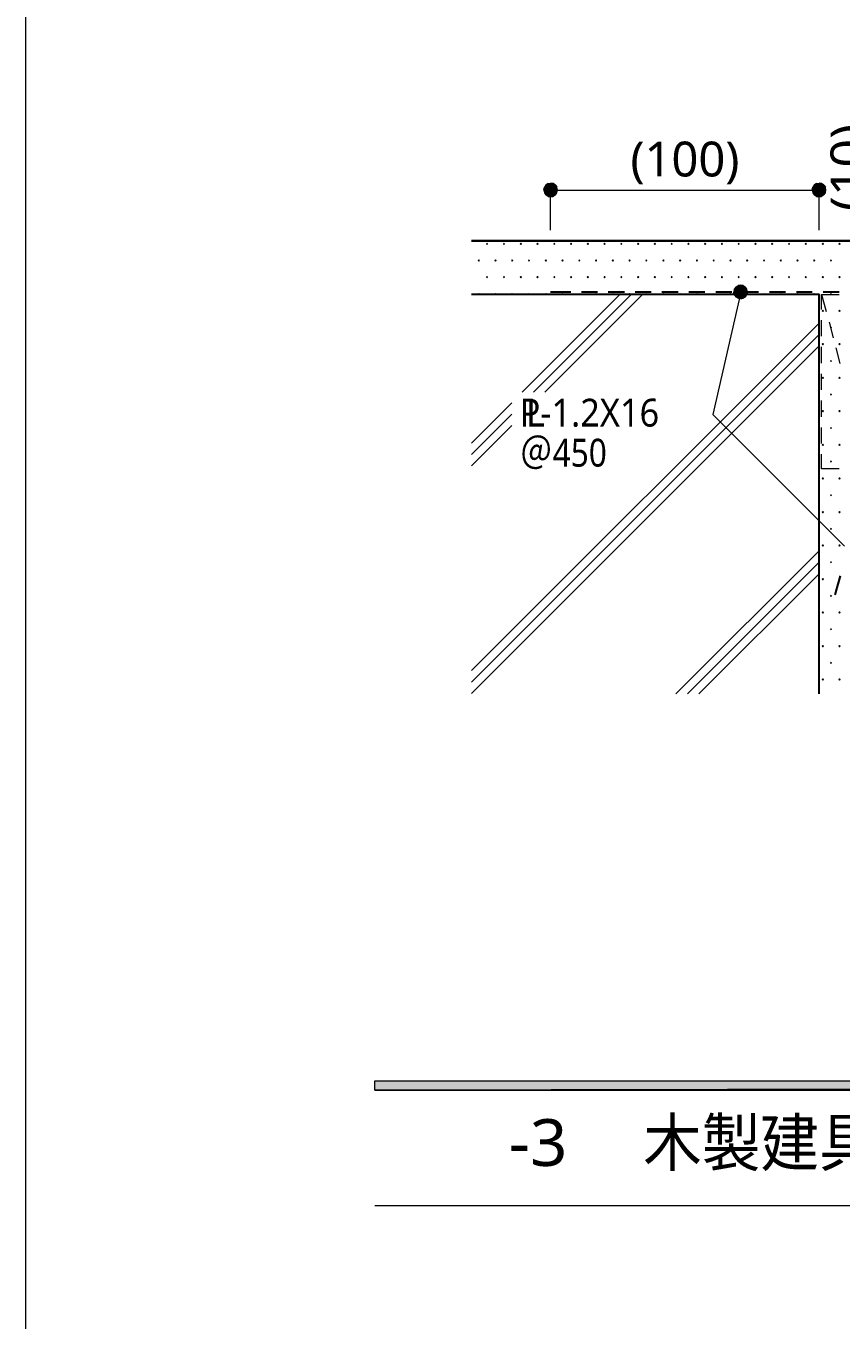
# Model space of a CAD drawing. Header units: millimetres. Extents: x 0 to 420, y 0 to 297.
# Drawn here: x 0.2 to 60.9, y 148.5 to 245 of the extents above; entities that cross this region are included whole.
import ezdxf
from ezdxf.enums import TextEntityAlignment as Align

# ---------------------------------------------------------------- set-up
doc = ezdxf.new("R2010")
doc.units = ezdxf.units.MM
doc.styles.add('kst32b', font='NotoSansJP-Variable.ttf')

msp = doc.modelspace()

# ---------------------------------------------------------------- hatches: boundary and pattern name
h = msp.add_hatch(color=7)
h.paths.add_polyline_path([(38.925, 233.087), (38.82, 232.939), (39.285, 232.728), (38.925, 233.087)])
h.paths.add_polyline_path([(38.82, 232.939), (39.285, 232.728), (38.777, 232.728), (38.82, 232.939)])
h.paths.add_polyline_path([(39.285, 232.728), (38.777, 232.728), (38.82, 232.537), (39.285, 232.728)])
h = msp.add_hatch(color=7)
h.paths.add_polyline_path([(38.82, 232.537), (38.925, 232.368), (39.285, 232.728), (38.82, 232.537)])
h.paths.add_polyline_path([(38.925, 232.368), (39.285, 232.728), (39.095, 232.262), (38.925, 232.368)])
h.paths.add_polyline_path([(39.285, 232.728), (39.095, 232.262), (39.285, 232.22), (39.285, 232.728)])
h = msp.add_hatch(color=7)
h.paths.add_polyline_path([(39.476, 233.214), (39.285, 233.257), (39.285, 232.728), (39.476, 233.214)])
h.paths.add_polyline_path([(39.285, 233.257), (39.285, 232.728), (39.095, 233.214), (39.285, 233.257)])
h.paths.add_polyline_path([(39.285, 232.728), (39.095, 233.214), (38.925, 233.087), (39.285, 232.728)])
h = msp.add_hatch(color=7)
h.paths.add_polyline_path([(39.793, 232.728), (39.751, 232.939), (39.285, 232.728), (39.793, 232.728)])
h.paths.add_polyline_path([(39.751, 232.939), (39.285, 232.728), (39.645, 233.087), (39.751, 232.939)])
h.paths.add_polyline_path([(39.285, 232.728), (39.645, 233.087), (39.476, 233.214), (39.285, 232.728)])
h = msp.add_hatch(color=7)
h.paths.add_polyline_path([(39.285, 232.22), (39.476, 232.262), (39.285, 232.728), (39.285, 232.22)])
h.paths.add_polyline_path([(39.476, 232.262), (39.285, 232.728), (39.645, 232.368), (39.476, 232.262)])
h.paths.add_polyline_path([(39.285, 232.728), (39.645, 232.368), (39.751, 232.537), (39.285, 232.728)])
for points in [[(39.751, 232.537), (39.793, 232.728), (39.285, 232.728), (39.751, 232.537)], [(59.754, 232.537), (59.796, 232.728), (59.288, 232.728), (59.754, 232.537)], [(34.544, 228.769), (34.523, 228.748), (34.502, 228.727), (34.523, 228.706), (34.544, 228.685), (34.565, 228.706), (34.586, 228.727), (34.565, 228.748), (34.544, 228.769)], [(35.814, 228.769), (35.793, 228.748), (35.772, 228.727), (35.793, 228.706), (35.814, 228.685), (35.835, 228.706), (35.856, 228.727), (35.835, 228.748), (35.814, 228.769)], [(37.063, 228.769), (37.042, 228.748), (37.021, 228.727), (37.042, 228.706), (37.063, 228.685), (37.084, 228.706), (37.105, 228.727), (37.084, 228.748), (37.063, 228.769)], [(38.312, 228.769), (38.291, 228.748), (38.269, 228.727), (38.291, 228.706), (38.312, 228.685), (38.333, 228.706), (38.354, 228.727), (38.333, 228.748), (38.312, 228.769)], [(39.561, 228.769), (39.539, 228.748), (39.518, 228.727), (39.539, 228.706), (39.561, 228.685), (39.582, 228.706), (39.603, 228.727), (39.582, 228.748), (39.561, 228.769)], [(40.809, 228.769), (40.788, 228.748), (40.767, 228.727), (40.788, 228.706), (40.809, 228.685), (40.83, 228.706), (40.852, 228.727), (40.83, 228.748), (40.809, 228.769)], [(42.058, 228.769), (42.037, 228.748), (42.016, 228.727), (42.037, 228.706), (42.058, 228.685), (42.079, 228.706), (42.1, 228.727), (42.079, 228.748), (42.058, 228.769)], [(43.307, 228.769), (43.286, 228.748), (43.265, 228.727), (43.286, 228.706), (43.307, 228.685), (43.328, 228.706), (43.349, 228.727), (43.328, 228.748), (43.307, 228.769)], [(44.556, 228.769), (44.535, 228.748), (44.514, 228.727), (44.535, 228.706), (44.556, 228.685), (44.577, 228.706), (44.598, 228.727), (44.577, 228.748), (44.556, 228.769)], [(45.805, 228.769), (45.784, 228.748), (45.762, 228.727), (45.784, 228.706), (45.805, 228.685), (45.826, 228.706), (45.847, 228.727), (45.826, 228.748), (45.805, 228.769)], [(47.054, 228.769), (47.032, 228.748), (47.011, 228.727), (47.032, 228.706), (47.054, 228.685), (47.075, 228.706), (47.096, 228.727), (47.075, 228.748), (47.054, 228.769)], [(48.302, 228.769), (48.281, 228.748), (48.26, 228.727), (48.281, 228.706), (48.302, 228.685), (48.323, 228.706), (48.345, 228.727), (48.323, 228.748), (48.302, 228.769)], [(49.551, 228.769), (49.53, 228.748), (49.509, 228.727), (49.53, 228.706), (49.551, 228.685), (49.572, 228.706), (49.594, 228.727), (49.572, 228.748), (49.551, 228.769)], [(50.8, 228.769), (50.779, 228.748), (50.758, 228.727), (50.779, 228.706), (50.8, 228.685), (50.821, 228.706), (50.842, 228.727), (50.821, 228.748), (50.8, 228.769)], [(52.049, 228.769), (52.028, 228.748), (52.007, 228.727), (52.028, 228.706), (52.049, 228.685), (52.07, 228.706), (52.091, 228.727), (52.07, 228.748), (52.049, 228.769)], [(53.298, 228.769), (53.277, 228.748), (53.255, 228.727), (53.277, 228.706), (53.298, 228.685), (53.319, 228.706), (53.34, 228.727), (53.319, 228.748), (53.298, 228.769)], [(54.546, 228.769), (54.525, 228.748), (54.504, 228.727), (54.525, 228.706), (54.546, 228.685), (54.568, 228.706), (54.589, 228.727), (54.568, 228.748), (54.546, 228.769)], [(55.795, 228.769), (55.774, 228.748), (55.753, 228.727), (55.774, 228.706), (55.795, 228.685), (55.816, 228.706), (55.838, 228.727), (55.816, 228.748), (55.795, 228.769)], [(57.044, 228.769), (57.023, 228.748), (57.002, 228.727), (57.023, 228.706), (57.044, 228.685), (57.065, 228.706), (57.087, 228.727), (57.065, 228.748), (57.044, 228.769)], [(58.293, 228.769), (58.272, 228.748), (58.251, 228.727), (58.272, 228.706), (58.293, 228.685), (58.314, 228.706), (58.335, 228.727), (58.314, 228.748), (58.293, 228.769)], [(59.563, 228.769), (59.542, 228.748), (59.521, 228.727), (59.542, 228.706), (59.563, 228.685), (59.584, 228.706), (59.605, 228.727), (59.584, 228.748), (59.563, 228.769)], [(60.812, 228.769), (60.791, 228.748), (60.77, 228.727), (60.791, 228.706), (60.812, 228.685), (60.833, 228.706), (60.854, 228.727), (60.833, 228.748), (60.812, 228.769)], [(33.93, 227.521), (33.909, 227.499), (33.888, 227.478), (33.909, 227.457), (33.93, 227.436), (33.951, 227.457), (33.973, 227.478), (33.951, 227.499), (33.93, 227.521)], [(35.179, 227.521), (35.158, 227.499), (35.137, 227.478), (35.158, 227.457), (35.179, 227.436), (35.2, 227.457), (35.221, 227.478), (35.2, 227.499), (35.179, 227.521)], [(36.428, 227.521), (36.407, 227.499), (36.386, 227.478), (36.407, 227.457), (36.428, 227.436), (36.449, 227.457), (36.47, 227.478), (36.449, 227.499), (36.428, 227.521)], [(37.677, 227.521), (37.655, 227.499), (37.634, 227.478), (37.655, 227.457), (37.677, 227.436), (37.698, 227.457), (37.719, 227.478), (37.698, 227.499), (37.677, 227.521)], [(38.925, 227.521), (38.904, 227.499), (38.883, 227.478), (38.904, 227.457), (38.925, 227.436), (38.947, 227.457), (38.968, 227.478), (38.947, 227.499), (38.925, 227.521)], [(40.174, 227.521), (40.153, 227.499), (40.132, 227.478), (40.153, 227.457), (40.174, 227.436), (40.196, 227.457), (40.217, 227.478), (40.196, 227.499), (40.174, 227.521)], [(41.423, 227.521), (41.402, 227.499), (41.381, 227.478), (41.402, 227.457), (41.423, 227.436), (41.444, 227.457), (41.466, 227.478), (41.444, 227.499), (41.423, 227.521)], [(42.672, 227.521), (42.651, 227.499), (42.63, 227.478), (42.651, 227.457), (42.672, 227.436), (42.693, 227.457), (42.714, 227.478), (42.693, 227.499), (42.672, 227.521)], [(43.921, 227.521), (43.9, 227.499), (43.879, 227.478), (43.9, 227.457), (43.921, 227.436), (43.942, 227.457), (43.963, 227.478), (43.942, 227.499), (43.921, 227.521)], [(45.17, 227.521), (45.148, 227.499), (45.127, 227.478), (45.148, 227.457), (45.17, 227.436), (45.191, 227.457), (45.212, 227.478), (45.191, 227.499), (45.17, 227.521)], [(46.419, 227.521), (46.397, 227.499), (46.376, 227.478), (46.397, 227.457), (46.419, 227.436), (46.44, 227.457), (46.461, 227.478), (46.44, 227.499), (46.419, 227.521)], [(47.689, 227.521), (47.667, 227.499), (47.646, 227.478), (47.667, 227.457), (47.689, 227.436), (47.71, 227.457), (47.731, 227.478), (47.71, 227.499), (47.689, 227.521)], [(48.937, 227.521), (48.916, 227.499), (48.895, 227.478), (48.916, 227.457), (48.937, 227.436), (48.959, 227.457), (48.98, 227.478), (48.959, 227.499), (48.937, 227.521)], [(50.186, 227.521), (50.165, 227.499), (50.144, 227.478), (50.165, 227.457), (50.186, 227.436), (50.207, 227.457), (50.229, 227.478), (50.207, 227.499), (50.186, 227.521)], [(51.435, 227.521), (51.414, 227.499), (51.393, 227.478), (51.414, 227.457), (51.435, 227.436), (51.456, 227.457), (51.477, 227.478), (51.456, 227.499), (51.435, 227.521)], [(52.684, 227.521), (52.663, 227.499), (52.641, 227.478), (52.663, 227.457), (52.684, 227.436), (52.705, 227.457), (52.726, 227.478), (52.705, 227.499), (52.684, 227.521)], [(53.933, 227.521), (53.912, 227.499), (53.89, 227.478), (53.912, 227.457), (53.933, 227.436), (53.954, 227.457), (53.975, 227.478), (53.954, 227.499), (53.933, 227.521)], [(55.182, 227.521), (55.16, 227.499), (55.139, 227.478), (55.16, 227.457), (55.182, 227.436), (55.203, 227.457), (55.224, 227.478), (55.203, 227.499), (55.182, 227.521)], [(56.43, 227.521), (56.409, 227.499), (56.388, 227.478), (56.409, 227.457), (56.43, 227.436), (56.452, 227.457), (56.473, 227.478), (56.452, 227.499), (56.43, 227.521)], [(57.679, 227.521), (57.658, 227.499), (57.637, 227.478), (57.658, 227.457), (57.679, 227.436), (57.7, 227.457), (57.721, 227.478), (57.7, 227.499), (57.679, 227.521)], [(58.928, 227.521), (58.907, 227.499), (58.886, 227.478), (58.907, 227.457), (58.928, 227.436), (58.949, 227.457), (58.97, 227.478), (58.949, 227.499), (58.928, 227.521)], [(60.177, 227.521), (60.156, 227.499), (60.135, 227.478), (60.156, 227.457), (60.177, 227.436), (60.198, 227.457), (60.219, 227.478), (60.198, 227.499), (60.177, 227.521)], [(34.544, 226.272), (34.523, 226.25), (34.502, 226.229), (34.523, 226.208), (34.544, 226.187), (34.565, 226.208), (34.586, 226.229), (34.565, 226.25), (34.544, 226.272)], [(35.814, 226.272), (35.793, 226.25), (35.772, 226.229), (35.793, 226.208), (35.814, 226.187), (35.835, 226.208), (35.856, 226.229), (35.835, 226.25), (35.814, 226.272)], [(37.063, 226.272), (37.042, 226.25), (37.021, 226.229), (37.042, 226.208), (37.063, 226.187), (37.084, 226.208), (37.105, 226.229), (37.084, 226.25), (37.063, 226.272)], [(38.312, 226.272), (38.291, 226.25), (38.269, 226.229), (38.291, 226.208), (38.312, 226.187), (38.333, 226.208), (38.354, 226.229), (38.333, 226.25), (38.312, 226.272)], [(39.561, 226.272), (39.539, 226.25), (39.518, 226.229), (39.539, 226.208), (39.561, 226.187), (39.582, 226.208), (39.603, 226.229), (39.582, 226.25), (39.561, 226.272)], [(40.809, 226.272), (40.788, 226.25), (40.767, 226.229), (40.788, 226.208), (40.809, 226.187), (40.83, 226.208), (40.852, 226.229), (40.83, 226.25), (40.809, 226.272)], [(42.058, 226.272), (42.037, 226.25), (42.016, 226.229), (42.037, 226.208), (42.058, 226.187), (42.079, 226.208), (42.1, 226.229), (42.079, 226.25), (42.058, 226.272)], [(43.307, 226.272), (43.286, 226.25), (43.265, 226.229), (43.286, 226.208), (43.307, 226.187), (43.328, 226.208), (43.349, 226.229), (43.328, 226.25), (43.307, 226.272)], [(44.556, 226.272), (44.535, 226.25), (44.514, 226.229), (44.535, 226.208), (44.556, 226.187), (44.577, 226.208), (44.598, 226.229), (44.577, 226.25), (44.556, 226.272)], [(45.805, 226.272), (45.784, 226.25), (45.762, 226.229), (45.784, 226.208), (45.805, 226.187), (45.826, 226.208), (45.847, 226.229), (45.826, 226.25), (45.805, 226.272)], [(47.054, 226.272), (47.032, 226.25), (47.011, 226.229), (47.032, 226.208), (47.054, 226.187), (47.075, 226.208), (47.096, 226.229), (47.075, 226.25), (47.054, 226.272)], [(48.302, 226.272), (48.281, 226.25), (48.26, 226.229), (48.281, 226.208), (48.302, 226.187), (48.323, 226.208), (48.345, 226.229), (48.323, 226.25), (48.302, 226.272)], [(49.551, 226.272), (49.53, 226.25), (49.509, 226.229), (49.53, 226.208), (49.551, 226.187), (49.572, 226.208), (49.594, 226.229), (49.572, 226.25), (49.551, 226.272)], [(50.8, 226.272), (50.779, 226.25), (50.758, 226.229), (50.779, 226.208), (50.8, 226.187), (50.821, 226.208), (50.842, 226.229), (50.821, 226.25), (50.8, 226.272)], [(52.049, 226.272), (52.028, 226.25), (52.007, 226.229), (52.028, 226.208), (52.049, 226.187), (52.07, 226.208), (52.091, 226.229), (52.07, 226.25), (52.049, 226.272)], [(53.298, 226.272), (53.277, 226.25), (53.255, 226.229), (53.277, 226.208), (53.298, 226.187), (53.319, 226.208), (53.34, 226.229), (53.319, 226.25), (53.298, 226.272)], [(54.546, 226.272), (54.525, 226.25), (54.504, 226.229), (54.525, 226.208), (54.546, 226.187), (54.568, 226.208), (54.589, 226.229), (54.568, 226.25), (54.546, 226.272)], [(55.795, 226.272), (55.774, 226.25), (55.753, 226.229), (55.774, 226.208), (55.795, 226.187), (55.816, 226.208), (55.838, 226.229), (55.816, 226.25), (55.795, 226.272)], [(57.044, 226.272), (57.023, 226.25), (57.002, 226.229), (57.023, 226.208), (57.044, 226.187), (57.065, 226.208), (57.087, 226.229), (57.065, 226.25), (57.044, 226.272)], [(58.293, 226.272), (58.272, 226.25), (58.251, 226.229), (58.272, 226.208), (58.293, 226.187), (58.314, 226.208), (58.335, 226.229), (58.314, 226.25), (58.293, 226.272)], [(59.563, 226.272), (59.542, 226.25), (59.521, 226.229), (59.542, 226.208), (59.563, 226.187), (59.584, 226.208), (59.605, 226.229), (59.584, 226.25), (59.563, 226.272)], [(60.812, 226.272), (60.791, 226.25), (60.77, 226.229), (60.791, 226.208), (60.812, 226.187), (60.833, 226.208), (60.854, 226.229), (60.833, 226.25), (60.812, 226.272)], [(33.93, 225.023), (33.909, 225.002), (33.888, 224.98), (33.909, 224.959), (33.93, 224.938), (33.951, 224.959), (33.973, 224.98), (33.951, 225.002), (33.93, 225.023)], [(35.179, 225.023), (35.158, 225.002), (35.137, 224.98), (35.158, 224.959), (35.179, 224.938), (35.2, 224.959), (35.221, 224.98), (35.2, 225.002), (35.179, 225.023)], [(36.428, 225.023), (36.407, 225.002), (36.386, 224.98), (36.407, 224.959), (36.428, 224.938), (36.449, 224.959), (36.47, 224.98), (36.449, 225.002), (36.428, 225.023)], [(37.677, 225.023), (37.655, 225.002), (37.634, 224.98), (37.655, 224.959), (37.677, 224.938), (37.698, 224.959), (37.719, 224.98), (37.698, 225.002), (37.677, 225.023)], [(38.925, 225.023), (38.904, 225.002), (38.883, 224.98), (38.904, 224.959), (38.925, 224.938), (38.947, 224.959), (38.968, 224.98), (38.947, 225.002), (38.925, 225.023)], [(40.174, 225.023), (40.153, 225.002), (40.132, 224.98), (40.153, 224.959), (40.174, 224.938), (40.196, 224.959), (40.217, 224.98), (40.196, 225.002), (40.174, 225.023)], [(41.423, 225.023), (41.402, 225.002), (41.381, 224.98), (41.402, 224.959), (41.423, 224.938), (41.444, 224.959), (41.466, 224.98), (41.444, 225.002), (41.423, 225.023)], [(42.672, 225.023), (42.651, 225.002), (42.63, 224.98), (42.651, 224.959), (42.672, 224.938), (42.693, 224.959), (42.714, 224.98), (42.693, 225.002), (42.672, 225.023)], [(43.921, 225.023), (43.9, 225.002), (43.879, 224.98), (43.9, 224.959), (43.921, 224.938), (43.942, 224.959), (43.963, 224.98), (43.942, 225.002), (43.921, 225.023)], [(45.17, 225.023), (45.148, 225.002), (45.127, 224.98), (45.148, 224.959), (45.17, 224.938), (45.191, 224.959), (45.212, 224.98), (45.191, 225.002), (45.17, 225.023)], [(46.419, 225.023), (46.397, 225.002), (46.376, 224.98), (46.397, 224.959), (46.419, 224.938), (46.44, 224.959), (46.461, 224.98), (46.44, 225.002), (46.419, 225.023)], [(47.689, 225.023), (47.667, 225.002), (47.646, 224.98), (47.667, 224.959), (47.689, 224.938), (47.71, 224.959), (47.731, 224.98), (47.71, 225.002), (47.689, 225.023)], [(48.937, 225.023), (48.916, 225.002), (48.895, 224.98), (48.916, 224.959), (48.937, 224.938), (48.959, 224.959), (48.98, 224.98), (48.959, 225.002), (48.937, 225.023)], [(50.186, 225.023), (50.165, 225.002), (50.144, 224.98), (50.165, 224.959), (50.186, 224.938), (50.207, 224.959), (50.229, 224.98), (50.207, 225.002), (50.186, 225.023)], [(51.435, 225.023), (51.414, 225.002), (51.393, 224.98), (51.414, 224.959), (51.435, 224.938), (51.456, 224.959), (51.477, 224.98), (51.456, 225.002), (51.435, 225.023)], [(52.684, 225.023), (52.663, 225.002), (52.641, 224.98), (52.663, 224.959), (52.684, 224.938), (52.705, 224.959), (52.726, 224.98), (52.705, 225.002), (52.684, 225.023)], [(53.636, 224.663), (53.806, 224.769), (53.446, 225.129), (53.636, 224.663)], [(53.933, 225.023), (53.912, 225.002), (53.89, 224.98), (53.912, 224.959), (53.933, 224.938), (53.954, 224.959), (53.975, 224.98), (53.954, 225.002), (53.933, 225.023)], [(55.182, 225.023), (55.16, 225.002), (55.139, 224.98), (55.16, 224.959), (55.182, 224.938), (55.203, 224.959), (55.224, 224.98), (55.203, 225.002), (55.182, 225.023)], [(56.43, 225.023), (56.409, 225.002), (56.388, 224.98), (56.409, 224.959), (56.43, 224.938), (56.452, 224.959), (56.473, 224.98), (56.452, 225.002), (56.43, 225.023)], [(57.679, 225.023), (57.658, 225.002), (57.637, 224.98), (57.658, 224.959), (57.679, 224.938), (57.7, 224.959), (57.721, 224.98), (57.7, 225.002), (57.679, 225.023)], [(58.928, 225.023), (58.907, 225.002), (58.886, 224.98), (58.907, 224.959), (58.928, 224.938), (58.949, 224.959), (58.97, 224.98), (58.949, 225.002), (58.928, 225.023)], [(60.177, 225.023), (60.156, 225.002), (60.135, 224.98), (60.156, 224.959), (60.177, 224.938), (60.198, 224.959), (60.219, 224.98), (60.198, 225.002), (60.177, 225.023)], [(59.563, 223.774), (59.542, 223.753), (59.521, 223.732), (59.542, 223.711), (59.563, 223.689), (59.584, 223.711), (59.605, 223.732), (59.584, 223.753), (59.563, 223.774)], [(60.812, 223.774), (60.791, 223.753), (60.77, 223.732), (60.791, 223.711), (60.812, 223.689), (60.833, 223.711), (60.854, 223.732), (60.833, 223.753), (60.812, 223.774)], [(60.177, 222.525), (60.156, 222.504), (60.135, 222.483), (60.156, 222.462), (60.177, 222.44), (60.198, 222.462), (60.219, 222.483), (60.198, 222.504), (60.177, 222.525)], [(59.563, 221.276), (59.542, 221.255), (59.521, 221.234), (59.542, 221.213), (59.563, 221.192), (59.584, 221.213), (59.605, 221.234), (59.584, 221.255), (59.563, 221.276)], [(60.812, 221.276), (60.791, 221.255), (60.77, 221.234), (60.791, 221.213), (60.812, 221.192), (60.833, 221.213), (60.854, 221.234), (60.833, 221.255), (60.812, 221.276)], [(60.177, 220.028), (60.156, 220.006), (60.135, 219.985), (60.156, 219.964), (60.177, 219.943), (60.198, 219.964), (60.219, 219.985), (60.198, 220.006), (60.177, 220.028)], [(59.563, 218.779), (59.542, 218.757), (59.521, 218.736), (59.542, 218.715), (59.563, 218.694), (59.584, 218.715), (59.605, 218.736), (59.584, 218.757), (59.563, 218.779)], [(60.812, 218.779), (60.791, 218.757), (60.77, 218.736), (60.791, 218.715), (60.812, 218.694), (60.833, 218.715), (60.854, 218.736), (60.833, 218.757), (60.812, 218.779)], [(60.177, 217.53), (60.156, 217.509), (60.135, 217.487), (60.156, 217.466), (60.177, 217.445), (60.198, 217.466), (60.219, 217.487), (60.198, 217.509), (60.177, 217.53)], [(59.563, 216.281), (59.542, 216.26), (59.521, 216.239), (59.542, 216.217), (59.563, 216.196), (59.584, 216.217), (59.605, 216.239), (59.584, 216.26), (59.563, 216.281)], [(60.812, 216.281), (60.791, 216.26), (60.77, 216.239), (60.791, 216.217), (60.812, 216.196), (60.833, 216.217), (60.854, 216.239), (60.833, 216.26), (60.812, 216.281)], [(60.177, 215.032), (60.156, 215.011), (60.135, 214.99), (60.156, 214.969), (60.177, 214.947), (60.198, 214.969), (60.219, 214.99), (60.198, 215.011), (60.177, 215.032)], [(59.563, 213.783), (59.542, 213.762), (59.521, 213.741), (59.542, 213.72), (59.563, 213.699), (59.584, 213.72), (59.605, 213.741), (59.584, 213.762), (59.563, 213.783)], [(60.812, 213.783), (60.791, 213.762), (60.77, 213.741), (60.791, 213.72), (60.812, 213.699), (60.833, 213.72), (60.854, 213.741), (60.833, 213.762), (60.812, 213.783)], [(60.177, 212.534), (60.156, 212.513), (60.135, 212.492), (60.156, 212.471), (60.177, 212.45), (60.198, 212.471), (60.219, 212.492), (60.198, 212.513), (60.177, 212.534)], [(59.563, 211.264), (59.542, 211.243), (59.521, 211.222), (59.542, 211.201), (59.563, 211.18), (59.584, 211.201), (59.605, 211.222), (59.584, 211.243), (59.563, 211.264)], [(60.812, 211.264), (60.791, 211.243), (60.77, 211.222), (60.791, 211.201), (60.812, 211.18), (60.833, 211.201), (60.854, 211.222), (60.833, 211.243), (60.812, 211.264)], [(60.177, 210.016), (60.156, 209.995), (60.135, 209.973), (60.156, 209.952), (60.177, 209.931), (60.198, 209.952), (60.219, 209.973), (60.198, 209.995), (60.177, 210.016)], [(59.563, 208.767), (59.542, 208.746), (59.521, 208.724), (59.542, 208.703), (59.563, 208.682), (59.584, 208.703), (59.605, 208.724), (59.584, 208.746), (59.563, 208.767)], [(60.812, 208.767), (60.791, 208.746), (60.77, 208.724), (60.791, 208.703), (60.812, 208.682), (60.833, 208.703), (60.854, 208.724), (60.833, 208.746), (60.812, 208.767)], [(60.177, 207.518), (60.156, 207.497), (60.135, 207.476), (60.156, 207.454), (60.177, 207.433), (60.198, 207.454), (60.219, 207.476), (60.198, 207.497), (60.177, 207.518)], [(59.563, 206.269), (59.542, 206.248), (59.521, 206.227), (59.542, 206.206), (59.563, 206.184), (59.584, 206.206), (59.605, 206.227), (59.584, 206.248), (59.563, 206.269)], [(60.812, 206.269), (60.791, 206.248), (60.77, 206.227), (60.791, 206.206), (60.812, 206.184), (60.833, 206.206), (60.854, 206.227), (60.833, 206.248), (60.812, 206.269)], [(60.177, 205.02), (60.156, 204.999), (60.135, 204.978), (60.156, 204.957), (60.177, 204.936), (60.198, 204.957), (60.219, 204.978), (60.198, 204.999), (60.177, 205.02)], [(59.563, 203.771), (59.542, 203.75), (59.521, 203.729), (59.542, 203.708), (59.563, 203.687), (59.584, 203.708), (59.605, 203.729), (59.584, 203.75), (59.563, 203.771)], [(60.812, 203.771), (60.791, 203.75), (60.77, 203.729), (60.791, 203.708), (60.812, 203.687), (60.833, 203.708), (60.854, 203.729), (60.833, 203.75), (60.812, 203.771)], [(60.177, 202.523), (60.156, 202.501), (60.135, 202.48), (60.156, 202.459), (60.177, 202.438), (60.198, 202.459), (60.219, 202.48), (60.198, 202.501), (60.177, 202.523)], [(59.563, 201.274), (59.542, 201.253), (59.521, 201.231), (59.542, 201.21), (59.563, 201.189), (59.584, 201.21), (59.605, 201.231), (59.584, 201.253), (59.563, 201.274)], [(60.812, 201.274), (60.791, 201.253), (60.77, 201.231), (60.791, 201.21), (60.812, 201.189), (60.833, 201.21), (60.854, 201.231), (60.833, 201.253), (60.812, 201.274)], [(60.177, 200.025), (60.156, 200.004), (60.135, 199.983), (60.156, 199.962), (60.177, 199.94), (60.198, 199.962), (60.219, 199.983), (60.198, 200.004), (60.177, 200.025)], [(59.563, 198.776), (59.542, 198.755), (59.521, 198.734), (59.542, 198.713), (59.563, 198.691), (59.584, 198.713), (59.605, 198.734), (59.584, 198.755), (59.563, 198.776)], [(60.812, 198.776), (60.791, 198.755), (60.77, 198.734), (60.791, 198.713), (60.812, 198.691), (60.833, 198.713), (60.854, 198.734), (60.833, 198.755), (60.812, 198.776)], [(60.177, 197.527), (60.156, 197.506), (60.135, 197.485), (60.156, 197.464), (60.177, 197.443), (60.198, 197.464), (60.219, 197.485), (60.198, 197.506), (60.177, 197.527)], [(59.563, 196.279), (59.542, 196.257), (59.521, 196.236), (59.542, 196.215), (59.563, 196.194), (59.584, 196.215), (59.605, 196.236), (59.584, 196.257), (59.563, 196.279)], [(60.812, 196.279), (60.791, 196.257), (60.77, 196.236), (60.791, 196.215), (60.812, 196.194), (60.833, 196.215), (60.854, 196.236), (60.833, 196.257), (60.812, 196.279)]]:
    msp.add_hatch(color=7).paths.add_polyline_path(points)
h = msp.add_hatch(color=7)
h.paths.add_polyline_path([(58.928, 233.087), (58.822, 232.939), (59.288, 232.728), (58.928, 233.087)])
h.paths.add_polyline_path([(58.822, 232.939), (59.288, 232.728), (58.78, 232.728), (58.822, 232.939)])
h.paths.add_polyline_path([(59.288, 232.728), (58.78, 232.728), (58.822, 232.537), (59.288, 232.728)])
h = msp.add_hatch(color=7)
h.paths.add_polyline_path([(58.822, 232.537), (58.928, 232.368), (59.288, 232.728), (58.822, 232.537)])
h.paths.add_polyline_path([(58.928, 232.368), (59.288, 232.728), (59.097, 232.262), (58.928, 232.368)])
h.paths.add_polyline_path([(59.288, 232.728), (59.097, 232.262), (59.288, 232.22), (59.288, 232.728)])
h = msp.add_hatch(color=7)
h.paths.add_polyline_path([(59.478, 233.214), (59.288, 233.257), (59.288, 232.728), (59.478, 233.214)])
h.paths.add_polyline_path([(59.288, 233.257), (59.288, 232.728), (59.097, 233.214), (59.288, 233.257)])
h.paths.add_polyline_path([(59.288, 232.728), (59.097, 233.214), (58.928, 233.087), (59.288, 232.728)])
h = msp.add_hatch(color=7)
h.paths.add_polyline_path([(59.796, 232.728), (59.754, 232.939), (59.288, 232.728), (59.796, 232.728)])
h.paths.add_polyline_path([(59.754, 232.939), (59.288, 232.728), (59.648, 233.087), (59.754, 232.939)])
h.paths.add_polyline_path([(59.288, 232.728), (59.648, 233.087), (59.478, 233.214), (59.288, 232.728)])
h = msp.add_hatch(color=7)
h.paths.add_polyline_path([(59.288, 232.22), (59.478, 232.262), (59.288, 232.728), (59.288, 232.22)])
h.paths.add_polyline_path([(59.478, 232.262), (59.288, 232.728), (59.648, 232.368), (59.478, 232.262)])
h.paths.add_polyline_path([(59.288, 232.728), (59.648, 232.368), (59.754, 232.537), (59.288, 232.728)])
h = msp.add_hatch(color=7)
h.paths.add_polyline_path([(52.959, 225.34), (52.938, 225.129), (53.446, 225.129), (52.959, 225.34)])
h.paths.add_polyline_path([(52.938, 225.129), (53.446, 225.129), (52.959, 224.938), (52.938, 225.129)])
h.paths.add_polyline_path([(53.446, 225.129), (52.959, 224.938), (53.086, 224.769), (53.446, 225.129)])
h = msp.add_hatch(color=7)
h.paths.add_polyline_path([(53.446, 225.637), (53.255, 225.615), (53.446, 225.129), (53.446, 225.637)])
h.paths.add_polyline_path([(53.255, 225.615), (53.446, 225.129), (53.086, 225.488), (53.255, 225.615)])
h.paths.add_polyline_path([(53.446, 225.129), (53.086, 225.488), (52.959, 225.34), (53.446, 225.129)])
h = msp.add_hatch(color=7)
h.paths.add_polyline_path([(53.086, 224.769), (53.255, 224.663), (53.446, 225.129), (53.086, 224.769)])
h.paths.add_polyline_path([(53.255, 224.663), (53.446, 225.129), (53.446, 224.621), (53.255, 224.663)])
h.paths.add_polyline_path([(53.446, 225.129), (53.446, 224.621), (53.636, 224.663), (53.446, 225.129)])
h = msp.add_hatch(color=7)
h.paths.add_polyline_path([(53.912, 225.34), (53.806, 225.488), (53.446, 225.129), (53.912, 225.34)])
h.paths.add_polyline_path([(53.806, 225.488), (53.446, 225.129), (53.636, 225.615), (53.806, 225.488)])
h.paths.add_polyline_path([(53.446, 225.129), (53.636, 225.615), (53.446, 225.637), (53.446, 225.129)])
h = msp.add_hatch(color=7)
h.paths.add_polyline_path([(53.806, 224.769), (53.912, 224.938), (53.446, 225.129), (53.806, 224.769)])
h.paths.add_polyline_path([(53.912, 224.938), (53.446, 225.129), (53.954, 225.129), (53.912, 224.938)])
h.paths.add_polyline_path([(53.446, 225.129), (53.954, 225.129), (53.912, 225.34), (53.446, 225.129)])
h = msp.add_hatch(color=7)
h.paths.add_polyline_path([(394.166, 165.629), (394.166, 166.328), (26.183, 165.629), (394.166, 165.629)])
h.paths.add_polyline_path([(394.166, 166.328), (26.183, 165.629), (26.183, 166.328), (394.166, 166.328)])

# ---------------------------------------------------------------- linework, layer by layer
at = {"lineweight": 13}
msp.add_lwpolyline([(0.191, 0), (0.191, 296.968), (420.158, 296.968), (420.158, 0)], close=True, dxfattribs=at)
at = {"lineweight": 0}
for points in [[(38.82, 232.939), (39.285, 232.728), (38.777, 232.728)], [(39.285, 232.728), (38.777, 232.728), (38.82, 232.537)], [(38.925, 233.087), (38.82, 232.939), (39.285, 232.728)], [(38.82, 232.537), (38.925, 232.368), (39.285, 232.728)], [(39.285, 232.728), (39.095, 233.214), (38.925, 233.087)], [(38.925, 232.368), (39.285, 232.728), (39.095, 232.262)], [(39.285, 233.257), (39.285, 232.728), (39.095, 233.214)], [(39.285, 232.728), (39.095, 232.262), (39.285, 232.22)], [(39.476, 233.214), (39.285, 233.257), (39.285, 232.728)], [(39.285, 232.728), (39.645, 233.087), (39.476, 233.214)], [(39.751, 232.939), (39.285, 232.728), (39.645, 233.087)], [(39.793, 232.728), (39.751, 232.939), (39.285, 232.728)], [(39.285, 232.22), (39.476, 232.262), (39.285, 232.728)], [(39.476, 232.262), (39.285, 232.728), (39.645, 232.368)], [(39.285, 232.728), (39.645, 232.368), (39.751, 232.537)], [(39.751, 232.537), (39.793, 232.728), (39.285, 232.728)], [(58.822, 232.939), (59.288, 232.728), (58.78, 232.728)], [(59.288, 232.728), (58.78, 232.728), (58.822, 232.537)], [(58.928, 233.087), (58.822, 232.939), (59.288, 232.728)], [(58.822, 232.537), (58.928, 232.368), (59.288, 232.728)], [(59.288, 232.728), (59.097, 233.214), (58.928, 233.087)], [(58.928, 232.368), (59.288, 232.728), (59.097, 232.262)], [(59.288, 233.257), (59.288, 232.728), (59.097, 233.214)], [(59.288, 232.728), (59.097, 232.262), (59.288, 232.22)], [(59.478, 233.214), (59.288, 233.257), (59.288, 232.728)], [(59.288, 232.728), (59.648, 233.087), (59.478, 233.214)], [(59.754, 232.939), (59.288, 232.728), (59.648, 233.087)], [(59.796, 232.728), (59.754, 232.939), (59.288, 232.728)], [(59.288, 232.22), (59.478, 232.262), (59.288, 232.728)], [(59.478, 232.262), (59.288, 232.728), (59.648, 232.368)], [(59.288, 232.728), (59.648, 232.368), (59.754, 232.537)], [(59.754, 232.537), (59.796, 232.728), (59.288, 232.728)], [(34.544, 228.769), (34.523, 228.748), (34.502, 228.727), (34.523, 228.706), (34.544, 228.685), (34.565, 228.706), (34.586, 228.727), (34.565, 228.748)], [(35.814, 228.769), (35.793, 228.748), (35.772, 228.727), (35.793, 228.706), (35.814, 228.685), (35.835, 228.706), (35.856, 228.727), (35.835, 228.748)], [(37.063, 228.769), (37.042, 228.748), (37.021, 228.727), (37.042, 228.706), (37.063, 228.685), (37.084, 228.706), (37.105, 228.727), (37.084, 228.748)], [(38.312, 228.769), (38.291, 228.748), (38.269, 228.727), (38.291, 228.706), (38.312, 228.685), (38.333, 228.706), (38.354, 228.727), (38.333, 228.748)], [(39.561, 228.769), (39.539, 228.748), (39.518, 228.727), (39.539, 228.706), (39.561, 228.685), (39.582, 228.706), (39.603, 228.727), (39.582, 228.748)], [(40.809, 228.769), (40.788, 228.748), (40.767, 228.727), (40.788, 228.706), (40.809, 228.685), (40.83, 228.706), (40.852, 228.727), (40.83, 228.748)], [(42.058, 228.769), (42.037, 228.748), (42.016, 228.727), (42.037, 228.706), (42.058, 228.685), (42.079, 228.706), (42.1, 228.727), (42.079, 228.748)], [(43.307, 228.769), (43.286, 228.748), (43.265, 228.727), (43.286, 228.706), (43.307, 228.685), (43.328, 228.706), (43.349, 228.727), (43.328, 228.748)], [(44.556, 228.769), (44.535, 228.748), (44.514, 228.727), (44.535, 228.706), (44.556, 228.685), (44.577, 228.706), (44.598, 228.727), (44.577, 228.748)], [(45.805, 228.769), (45.784, 228.748), (45.762, 228.727), (45.784, 228.706), (45.805, 228.685), (45.826, 228.706), (45.847, 228.727), (45.826, 228.748)], [(47.054, 228.769), (47.032, 228.748), (47.011, 228.727), (47.032, 228.706), (47.054, 228.685), (47.075, 228.706), (47.096, 228.727), (47.075, 228.748)], [(48.302, 228.769), (48.281, 228.748), (48.26, 228.727), (48.281, 228.706), (48.302, 228.685), (48.323, 228.706), (48.345, 228.727), (48.323, 228.748)], [(49.551, 228.769), (49.53, 228.748), (49.509, 228.727), (49.53, 228.706), (49.551, 228.685), (49.572, 228.706), (49.594, 228.727), (49.572, 228.748)], [(50.8, 228.769), (50.779, 228.748), (50.758, 228.727), (50.779, 228.706), (50.8, 228.685), (50.821, 228.706), (50.842, 228.727), (50.821, 228.748)], [(52.049, 228.769), (52.028, 228.748), (52.007, 228.727), (52.028, 228.706), (52.049, 228.685), (52.07, 228.706), (52.091, 228.727), (52.07, 228.748)], [(53.298, 228.769), (53.277, 228.748), (53.255, 228.727), (53.277, 228.706), (53.298, 228.685), (53.319, 228.706), (53.34, 228.727), (53.319, 228.748)], [(54.546, 228.769), (54.525, 228.748), (54.504, 228.727), (54.525, 228.706), (54.546, 228.685), (54.568, 228.706), (54.589, 228.727), (54.568, 228.748)], [(55.795, 228.769), (55.774, 228.748), (55.753, 228.727), (55.774, 228.706), (55.795, 228.685), (55.816, 228.706), (55.838, 228.727), (55.816, 228.748)], [(57.044, 228.769), (57.023, 228.748), (57.002, 228.727), (57.023, 228.706), (57.044, 228.685), (57.065, 228.706), (57.087, 228.727), (57.065, 228.748)], [(58.293, 228.769), (58.272, 228.748), (58.251, 228.727), (58.272, 228.706), (58.293, 228.685), (58.314, 228.706), (58.335, 228.727), (58.314, 228.748)], [(59.563, 228.769), (59.542, 228.748), (59.521, 228.727), (59.542, 228.706), (59.563, 228.685), (59.584, 228.706), (59.605, 228.727), (59.584, 228.748)], [(60.812, 228.769), (60.791, 228.748), (60.77, 228.727), (60.791, 228.706), (60.812, 228.685), (60.833, 228.706), (60.854, 228.727), (60.833, 228.748)], [(33.93, 227.521), (33.909, 227.499), (33.888, 227.478), (33.909, 227.457), (33.93, 227.436), (33.951, 227.457), (33.973, 227.478), (33.951, 227.499)], [(35.179, 227.521), (35.158, 227.499), (35.137, 227.478), (35.158, 227.457), (35.179, 227.436), (35.2, 227.457), (35.221, 227.478), (35.2, 227.499)], [(36.428, 227.521), (36.407, 227.499), (36.386, 227.478), (36.407, 227.457), (36.428, 227.436), (36.449, 227.457), (36.47, 227.478), (36.449, 227.499)], [(37.677, 227.521), (37.655, 227.499), (37.634, 227.478), (37.655, 227.457), (37.677, 227.436), (37.698, 227.457), (37.719, 227.478), (37.698, 227.499)], [(38.925, 227.521), (38.904, 227.499), (38.883, 227.478), (38.904, 227.457), (38.925, 227.436), (38.947, 227.457), (38.968, 227.478), (38.947, 227.499)], [(40.174, 227.521), (40.153, 227.499), (40.132, 227.478), (40.153, 227.457), (40.174, 227.436), (40.196, 227.457), (40.217, 227.478), (40.196, 227.499)], [(41.423, 227.521), (41.402, 227.499), (41.381, 227.478), (41.402, 227.457), (41.423, 227.436), (41.444, 227.457), (41.466, 227.478), (41.444, 227.499)], [(42.672, 227.521), (42.651, 227.499), (42.63, 227.478), (42.651, 227.457), (42.672, 227.436), (42.693, 227.457), (42.714, 227.478), (42.693, 227.499)], [(43.921, 227.521), (43.9, 227.499), (43.879, 227.478), (43.9, 227.457), (43.921, 227.436), (43.942, 227.457), (43.963, 227.478), (43.942, 227.499)], [(45.17, 227.521), (45.148, 227.499), (45.127, 227.478), (45.148, 227.457), (45.17, 227.436), (45.191, 227.457), (45.212, 227.478), (45.191, 227.499)], [(46.419, 227.521), (46.397, 227.499), (46.376, 227.478), (46.397, 227.457), (46.419, 227.436), (46.44, 227.457), (46.461, 227.478), (46.44, 227.499)], [(47.689, 227.521), (47.667, 227.499), (47.646, 227.478), (47.667, 227.457), (47.689, 227.436), (47.71, 227.457), (47.731, 227.478), (47.71, 227.499)], [(48.937, 227.521), (48.916, 227.499), (48.895, 227.478), (48.916, 227.457), (48.937, 227.436), (48.959, 227.457), (48.98, 227.478), (48.959, 227.499)], [(50.186, 227.521), (50.165, 227.499), (50.144, 227.478), (50.165, 227.457), (50.186, 227.436), (50.207, 227.457), (50.229, 227.478), (50.207, 227.499)], [(51.435, 227.521), (51.414, 227.499), (51.393, 227.478), (51.414, 227.457), (51.435, 227.436), (51.456, 227.457), (51.477, 227.478), (51.456, 227.499)], [(52.684, 227.521), (52.663, 227.499), (52.641, 227.478), (52.663, 227.457), (52.684, 227.436), (52.705, 227.457), (52.726, 227.478), (52.705, 227.499)], [(53.933, 227.521), (53.912, 227.499), (53.89, 227.478), (53.912, 227.457), (53.933, 227.436), (53.954, 227.457), (53.975, 227.478), (53.954, 227.499)], [(55.182, 227.521), (55.16, 227.499), (55.139, 227.478), (55.16, 227.457), (55.182, 227.436), (55.203, 227.457), (55.224, 227.478), (55.203, 227.499)], [(56.43, 227.521), (56.409, 227.499), (56.388, 227.478), (56.409, 227.457), (56.43, 227.436), (56.452, 227.457), (56.473, 227.478), (56.452, 227.499)], [(57.679, 227.521), (57.658, 227.499), (57.637, 227.478), (57.658, 227.457), (57.679, 227.436), (57.7, 227.457), (57.721, 227.478), (57.7, 227.499)], [(58.928, 227.521), (58.907, 227.499), (58.886, 227.478), (58.907, 227.457), (58.928, 227.436), (58.949, 227.457), (58.97, 227.478), (58.949, 227.499)], [(60.177, 227.521), (60.156, 227.499), (60.135, 227.478), (60.156, 227.457), (60.177, 227.436), (60.198, 227.457), (60.219, 227.478), (60.198, 227.499)], [(34.544, 226.272), (34.523, 226.25), (34.502, 226.229), (34.523, 226.208), (34.544, 226.187), (34.565, 226.208), (34.586, 226.229), (34.565, 226.25)], [(35.814, 226.272), (35.793, 226.25), (35.772, 226.229), (35.793, 226.208), (35.814, 226.187), (35.835, 226.208), (35.856, 226.229), (35.835, 226.25)], [(37.063, 226.272), (37.042, 226.25), (37.021, 226.229), (37.042, 226.208), (37.063, 226.187), (37.084, 226.208), (37.105, 226.229), (37.084, 226.25)], [(38.312, 226.272), (38.291, 226.25), (38.269, 226.229), (38.291, 226.208), (38.312, 226.187), (38.333, 226.208), (38.354, 226.229), (38.333, 226.25)], [(39.561, 226.272), (39.539, 226.25), (39.518, 226.229), (39.539, 226.208), (39.561, 226.187), (39.582, 226.208), (39.603, 226.229), (39.582, 226.25)], [(40.809, 226.272), (40.788, 226.25), (40.767, 226.229), (40.788, 226.208), (40.809, 226.187), (40.83, 226.208), (40.852, 226.229), (40.83, 226.25)], [(42.058, 226.272), (42.037, 226.25), (42.016, 226.229), (42.037, 226.208), (42.058, 226.187), (42.079, 226.208), (42.1, 226.229), (42.079, 226.25)], [(43.307, 226.272), (43.286, 226.25), (43.265, 226.229), (43.286, 226.208), (43.307, 226.187), (43.328, 226.208), (43.349, 226.229), (43.328, 226.25)], [(44.556, 226.272), (44.535, 226.25), (44.514, 226.229), (44.535, 226.208), (44.556, 226.187), (44.577, 226.208), (44.598, 226.229), (44.577, 226.25)], [(45.805, 226.272), (45.784, 226.25), (45.762, 226.229), (45.784, 226.208), (45.805, 226.187), (45.826, 226.208), (45.847, 226.229), (45.826, 226.25)], [(47.054, 226.272), (47.032, 226.25), (47.011, 226.229), (47.032, 226.208), (47.054, 226.187), (47.075, 226.208), (47.096, 226.229), (47.075, 226.25)], [(48.302, 226.272), (48.281, 226.25), (48.26, 226.229), (48.281, 226.208), (48.302, 226.187), (48.323, 226.208), (48.345, 226.229), (48.323, 226.25)], [(49.551, 226.272), (49.53, 226.25), (49.509, 226.229), (49.53, 226.208), (49.551, 226.187), (49.572, 226.208), (49.594, 226.229), (49.572, 226.25)], [(50.8, 226.272), (50.779, 226.25), (50.758, 226.229), (50.779, 226.208), (50.8, 226.187), (50.821, 226.208), (50.842, 226.229), (50.821, 226.25)], [(52.049, 226.272), (52.028, 226.25), (52.007, 226.229), (52.028, 226.208), (52.049, 226.187), (52.07, 226.208), (52.091, 226.229), (52.07, 226.25)], [(53.298, 226.272), (53.277, 226.25), (53.255, 226.229), (53.277, 226.208), (53.298, 226.187), (53.319, 226.208), (53.34, 226.229), (53.319, 226.25)], [(54.546, 226.272), (54.525, 226.25), (54.504, 226.229), (54.525, 226.208), (54.546, 226.187), (54.568, 226.208), (54.589, 226.229), (54.568, 226.25)], [(55.795, 226.272), (55.774, 226.25), (55.753, 226.229), (55.774, 226.208), (55.795, 226.187), (55.816, 226.208), (55.838, 226.229), (55.816, 226.25)], [(57.044, 226.272), (57.023, 226.25), (57.002, 226.229), (57.023, 226.208), (57.044, 226.187), (57.065, 226.208), (57.087, 226.229), (57.065, 226.25)], [(58.293, 226.272), (58.272, 226.25), (58.251, 226.229), (58.272, 226.208), (58.293, 226.187), (58.314, 226.208), (58.335, 226.229), (58.314, 226.25)], [(59.563, 226.272), (59.542, 226.25), (59.521, 226.229), (59.542, 226.208), (59.563, 226.187), (59.584, 226.208), (59.605, 226.229), (59.584, 226.25)], [(60.812, 226.272), (60.791, 226.25), (60.77, 226.229), (60.791, 226.208), (60.812, 226.187), (60.833, 226.208), (60.854, 226.229), (60.833, 226.25)], [(33.93, 225.023), (33.909, 225.002), (33.888, 224.98), (33.909, 224.959), (33.93, 224.938), (33.951, 224.959), (33.973, 224.98), (33.951, 225.002)], [(35.179, 225.023), (35.158, 225.002), (35.137, 224.98), (35.158, 224.959), (35.179, 224.938), (35.2, 224.959), (35.221, 224.98), (35.2, 225.002)], [(36.428, 225.023), (36.407, 225.002), (36.386, 224.98), (36.407, 224.959), (36.428, 224.938), (36.449, 224.959), (36.47, 224.98), (36.449, 225.002)], [(37.677, 225.023), (37.655, 225.002), (37.634, 224.98), (37.655, 224.959), (37.677, 224.938), (37.698, 224.959), (37.719, 224.98), (37.698, 225.002)], [(38.925, 225.023), (38.904, 225.002), (38.883, 224.98), (38.904, 224.959), (38.925, 224.938), (38.947, 224.959), (38.968, 224.98), (38.947, 225.002)], [(40.174, 225.023), (40.153, 225.002), (40.132, 224.98), (40.153, 224.959), (40.174, 224.938), (40.196, 224.959), (40.217, 224.98), (40.196, 225.002)], [(41.423, 225.023), (41.402, 225.002), (41.381, 224.98), (41.402, 224.959), (41.423, 224.938), (41.444, 224.959), (41.466, 224.98), (41.444, 225.002)], [(42.672, 225.023), (42.651, 225.002), (42.63, 224.98), (42.651, 224.959), (42.672, 224.938), (42.693, 224.959), (42.714, 224.98), (42.693, 225.002)], [(43.921, 225.023), (43.9, 225.002), (43.879, 224.98), (43.9, 224.959), (43.921, 224.938), (43.942, 224.959), (43.963, 224.98), (43.942, 225.002)], [(45.17, 225.023), (45.148, 225.002), (45.127, 224.98), (45.148, 224.959), (45.17, 224.938), (45.191, 224.959), (45.212, 224.98), (45.191, 225.002)], [(46.419, 225.023), (46.397, 225.002), (46.376, 224.98), (46.397, 224.959), (46.419, 224.938), (46.44, 224.959), (46.461, 224.98), (46.44, 225.002)], [(47.689, 225.023), (47.667, 225.002), (47.646, 224.98), (47.667, 224.959), (47.689, 224.938), (47.71, 224.959), (47.731, 224.98), (47.71, 225.002)], [(48.937, 225.023), (48.916, 225.002), (48.895, 224.98), (48.916, 224.959), (48.937, 224.938), (48.959, 224.959), (48.98, 224.98), (48.959, 225.002)], [(50.186, 225.023), (50.165, 225.002), (50.144, 224.98), (50.165, 224.959), (50.186, 224.938), (50.207, 224.959), (50.229, 224.98), (50.207, 225.002)], [(51.435, 225.023), (51.414, 225.002), (51.393, 224.98), (51.414, 224.959), (51.435, 224.938), (51.456, 224.959), (51.477, 224.98), (51.456, 225.002)], [(52.684, 225.023), (52.663, 225.002), (52.641, 224.98), (52.663, 224.959), (52.684, 224.938), (52.705, 224.959), (52.726, 224.98), (52.705, 225.002)], [(52.959, 225.34), (52.938, 225.129), (53.446, 225.129)], [(52.938, 225.129), (53.446, 225.129), (52.959, 224.938)], [(53.446, 225.129), (53.086, 225.488), (52.959, 225.34)], [(53.446, 225.129), (52.959, 224.938), (53.086, 224.769)], [(53.255, 225.615), (53.446, 225.129), (53.086, 225.488)], [(53.086, 224.769), (53.255, 224.663), (53.446, 225.129)], [(53.446, 225.637), (53.255, 225.615), (53.446, 225.129)], [(53.255, 224.663), (53.446, 225.129), (53.446, 224.621)], [(53.446, 225.129), (53.636, 225.615), (53.446, 225.637)], [(53.806, 225.488), (53.446, 225.129), (53.636, 225.615)], [(53.912, 225.34), (53.806, 225.488), (53.446, 225.129)], [(53.446, 225.129), (53.954, 225.129), (53.912, 225.34)], [(53.806, 224.769), (53.912, 224.938), (53.446, 225.129)], [(53.912, 224.938), (53.446, 225.129), (53.954, 225.129)], [(53.446, 225.129), (53.446, 224.621), (53.636, 224.663)], [(53.636, 224.663), (53.806, 224.769), (53.446, 225.129)], [(53.933, 225.023), (53.912, 225.002), (53.89, 224.98), (53.912, 224.959), (53.933, 224.938), (53.954, 224.959), (53.975, 224.98), (53.954, 225.002)], [(55.182, 225.023), (55.16, 225.002), (55.139, 224.98), (55.16, 224.959), (55.182, 224.938), (55.203, 224.959), (55.224, 224.98), (55.203, 225.002)], [(56.43, 225.023), (56.409, 225.002), (56.388, 224.98), (56.409, 224.959), (56.43, 224.938), (56.452, 224.959), (56.473, 224.98), (56.452, 225.002)], [(57.679, 225.023), (57.658, 225.002), (57.637, 224.98), (57.658, 224.959), (57.679, 224.938), (57.7, 224.959), (57.721, 224.98), (57.7, 225.002)], [(58.928, 225.023), (58.907, 225.002), (58.886, 224.98), (58.907, 224.959), (58.928, 224.938), (58.949, 224.959), (58.97, 224.98), (58.949, 225.002)], [(60.177, 225.023), (60.156, 225.002), (60.135, 224.98), (60.156, 224.959), (60.177, 224.938), (60.198, 224.959), (60.219, 224.98), (60.198, 225.002)], [(59.563, 223.774), (59.542, 223.753), (59.521, 223.732), (59.542, 223.711), (59.563, 223.689), (59.584, 223.711), (59.605, 223.732), (59.584, 223.753)], [(60.812, 223.774), (60.791, 223.753), (60.77, 223.732), (60.791, 223.711), (60.812, 223.689), (60.833, 223.711), (60.854, 223.732), (60.833, 223.753)], [(60.177, 222.525), (60.156, 222.504), (60.135, 222.483), (60.156, 222.462), (60.177, 222.44), (60.198, 222.462), (60.219, 222.483), (60.198, 222.504)], [(59.563, 221.276), (59.542, 221.255), (59.521, 221.234), (59.542, 221.213), (59.563, 221.192), (59.584, 221.213), (59.605, 221.234), (59.584, 221.255)], [(60.812, 221.276), (60.791, 221.255), (60.77, 221.234), (60.791, 221.213), (60.812, 221.192), (60.833, 221.213), (60.854, 221.234), (60.833, 221.255)], [(60.177, 220.028), (60.156, 220.006), (60.135, 219.985), (60.156, 219.964), (60.177, 219.943), (60.198, 219.964), (60.219, 219.985), (60.198, 220.006)], [(59.563, 218.779), (59.542, 218.757), (59.521, 218.736), (59.542, 218.715), (59.563, 218.694), (59.584, 218.715), (59.605, 218.736), (59.584, 218.757)], [(60.812, 218.779), (60.791, 218.757), (60.77, 218.736), (60.791, 218.715), (60.812, 218.694), (60.833, 218.715), (60.854, 218.736), (60.833, 218.757)], [(60.177, 217.53), (60.156, 217.509), (60.135, 217.487), (60.156, 217.466), (60.177, 217.445), (60.198, 217.466), (60.219, 217.487), (60.198, 217.509)], [(59.563, 216.281), (59.542, 216.26), (59.521, 216.239), (59.542, 216.217), (59.563, 216.196), (59.584, 216.217), (59.605, 216.239), (59.584, 216.26)], [(60.812, 216.281), (60.791, 216.26), (60.77, 216.239), (60.791, 216.217), (60.812, 216.196), (60.833, 216.217), (60.854, 216.239), (60.833, 216.26)], [(60.177, 215.032), (60.156, 215.011), (60.135, 214.99), (60.156, 214.969), (60.177, 214.947), (60.198, 214.969), (60.219, 214.99), (60.198, 215.011)], [(59.563, 213.783), (59.542, 213.762), (59.521, 213.741), (59.542, 213.72), (59.563, 213.699), (59.584, 213.72), (59.605, 213.741), (59.584, 213.762)], [(60.812, 213.783), (60.791, 213.762), (60.77, 213.741), (60.791, 213.72), (60.812, 213.699), (60.833, 213.72), (60.854, 213.741), (60.833, 213.762)], [(60.177, 212.534), (60.156, 212.513), (60.135, 212.492), (60.156, 212.471), (60.177, 212.45), (60.198, 212.471), (60.219, 212.492), (60.198, 212.513)], [(59.563, 211.264), (59.542, 211.243), (59.521, 211.222), (59.542, 211.201), (59.563, 211.18), (59.584, 211.201), (59.605, 211.222), (59.584, 211.243)], [(60.812, 211.264), (60.791, 211.243), (60.77, 211.222), (60.791, 211.201), (60.812, 211.18), (60.833, 211.201), (60.854, 211.222), (60.833, 211.243)], [(60.177, 210.016), (60.156, 209.995), (60.135, 209.973), (60.156, 209.952), (60.177, 209.931), (60.198, 209.952), (60.219, 209.973), (60.198, 209.995)], [(59.563, 208.767), (59.542, 208.746), (59.521, 208.724), (59.542, 208.703), (59.563, 208.682), (59.584, 208.703), (59.605, 208.724), (59.584, 208.746)], [(60.812, 208.767), (60.791, 208.746), (60.77, 208.724), (60.791, 208.703), (60.812, 208.682), (60.833, 208.703), (60.854, 208.724), (60.833, 208.746)], [(60.177, 207.518), (60.156, 207.497), (60.135, 207.476), (60.156, 207.454), (60.177, 207.433), (60.198, 207.454), (60.219, 207.476), (60.198, 207.497)], [(59.563, 206.269), (59.542, 206.248), (59.521, 206.227), (59.542, 206.206), (59.563, 206.184), (59.584, 206.206), (59.605, 206.227), (59.584, 206.248)], [(60.812, 206.269), (60.791, 206.248), (60.77, 206.227), (60.791, 206.206), (60.812, 206.184), (60.833, 206.206), (60.854, 206.227), (60.833, 206.248)], [(60.177, 205.02), (60.156, 204.999), (60.135, 204.978), (60.156, 204.957), (60.177, 204.936), (60.198, 204.957), (60.219, 204.978), (60.198, 204.999)], [(59.563, 203.771), (59.542, 203.75), (59.521, 203.729), (59.542, 203.708), (59.563, 203.687), (59.584, 203.708), (59.605, 203.729), (59.584, 203.75)], [(60.812, 203.771), (60.791, 203.75), (60.77, 203.729), (60.791, 203.708), (60.812, 203.687), (60.833, 203.708), (60.854, 203.729), (60.833, 203.75)], [(60.177, 202.523), (60.156, 202.501), (60.135, 202.48), (60.156, 202.459), (60.177, 202.438), (60.198, 202.459), (60.219, 202.48), (60.198, 202.501)], [(59.563, 201.274), (59.542, 201.253), (59.521, 201.231), (59.542, 201.21), (59.563, 201.189), (59.584, 201.21), (59.605, 201.231), (59.584, 201.253)], [(60.812, 201.274), (60.791, 201.253), (60.77, 201.231), (60.791, 201.21), (60.812, 201.189), (60.833, 201.21), (60.854, 201.231), (60.833, 201.253)], [(60.177, 200.025), (60.156, 200.004), (60.135, 199.983), (60.156, 199.962), (60.177, 199.94), (60.198, 199.962), (60.219, 199.983), (60.198, 200.004)], [(59.563, 198.776), (59.542, 198.755), (59.521, 198.734), (59.542, 198.713), (59.563, 198.691), (59.584, 198.713), (59.605, 198.734), (59.584, 198.755)], [(60.812, 198.776), (60.791, 198.755), (60.77, 198.734), (60.791, 198.713), (60.812, 198.691), (60.833, 198.713), (60.854, 198.734), (60.833, 198.755)], [(60.177, 197.527), (60.156, 197.506), (60.135, 197.485), (60.156, 197.464), (60.177, 197.443), (60.198, 197.464), (60.219, 197.485), (60.198, 197.506)], [(59.563, 196.279), (59.542, 196.257), (59.521, 196.236), (59.542, 196.215), (59.563, 196.194), (59.584, 196.215), (59.605, 196.236), (59.584, 196.257)], [(60.812, 196.279), (60.791, 196.257), (60.77, 196.236), (60.791, 196.215), (60.812, 196.194), (60.833, 196.215), (60.854, 196.236), (60.833, 196.257)], [(394.166, 165.629), (394.166, 166.328), (26.183, 165.629)], [(394.166, 166.328), (26.183, 165.629), (26.183, 166.328)]]:
    msp.add_lwpolyline(points, close=True, dxfattribs=at)
at = {"lineweight": 13}
for points in [[(39.285, 229.743), (39.285, 232.728), (59.288, 232.728)], [(59.288, 229.743), (59.288, 232.728)], [(44.45, 224.938), (37.169, 217.657)], [(45.297, 224.938), (38.015, 217.657)], [(46.143, 224.938), (38.862, 217.657)], [(53.446, 225.129), (51.371, 216.006)], [(59.478, 224.938), (59.817, 223.668)], [(59.478, 223.837), (59.478, 224.938)], [(59.478, 224.938), (60.791, 224.938)], [(59.478, 221.827), (59.478, 223.033)], [(60.029, 222.885), (60.325, 221.721)], [(59.288, 222.8), (33.38, 196.913)], [(59.288, 221.954), (33.38, 196.046)], [(59.288, 221.107), (33.38, 195.199)], [(59.478, 219.837), (59.478, 221.043)], [(60.537, 220.959), (60.833, 219.795)], [(59.478, 217.826), (59.478, 219.033)], [(36.386, 216.874), (33.38, 213.868)], [(59.478, 215.837), (59.478, 217.043)], [(36.386, 216.027), (33.38, 213.021)], [(36.386, 215.18), (33.38, 212.175)], [(61.193, 206.184), (51.371, 216.006)], [(59.478, 213.826), (59.478, 215.032)], [(59.478, 211.942), (59.478, 213.042)], [(60.791, 211.942), (59.478, 211.942)], [(59.288, 205.825), (48.62, 195.178)], [(59.288, 204.978), (49.488, 195.178)], [(59.288, 204.131), (50.334, 195.178)], [(394.166, 156.993), (26.183, 156.993)]]:
    msp.add_lwpolyline(points, dxfattribs=at)
at = {"lineweight": 30}
msp.add_lwpolyline([(33.38, 228.939), (63.881, 228.939)], dxfattribs=at)
at = {"lineweight": 25}
for points in [[(59.288, 195.178), (59.288, 224.938), (33.38, 224.938)], [(40.788, 225.129), (39.285, 225.129)], [(42.778, 225.129), (41.593, 225.129)], [(44.789, 225.129), (43.582, 225.129)], [(46.778, 225.129), (45.593, 225.129)], [(48.789, 225.129), (47.583, 225.129)], [(50.779, 225.129), (49.594, 225.129)], [(52.79, 225.129), (51.583, 225.129)], [(54.779, 225.129), (53.594, 225.129)], [(56.79, 225.129), (55.584, 225.129)], [(58.78, 225.129), (57.595, 225.129)], [(60.791, 225.129), (59.584, 225.129)], [(60.494, 202.544), (60.875, 203.962)]]:
    msp.add_lwpolyline(points, dxfattribs=at)

# ---------------------------------------------------------------- texts
at = {"style": 'kst32b'}
for s, height, p, p2 in [('(10)', 2.5989, (62.738, 231.161), (62.738, 237.658)), ('(100)', 2.5989, (45.233, 233.743), (53.355, 233.743)), ('P-1.2X16', 2.0791, (36.978, 215.096), (47.374, 215.096)), ('＠450', 2.0791, (36.978, 212.111), (43.475, 212.111)), ('-3', 3.4908, (36.174, 159.978), (40.537, 159.978)), ('木製建具枠', 3.4908, (46.186, 159.978), (68.003, 159.978))]:
    msp.add_text(s, height=height, dxfattribs=at).set_placement(p, p2, align=Align.FIT)
msp.add_text('L', height=2.079, dxfattribs=at).set_placement((37.444, 215.096))

doc.saveas('drawing.dxf')
